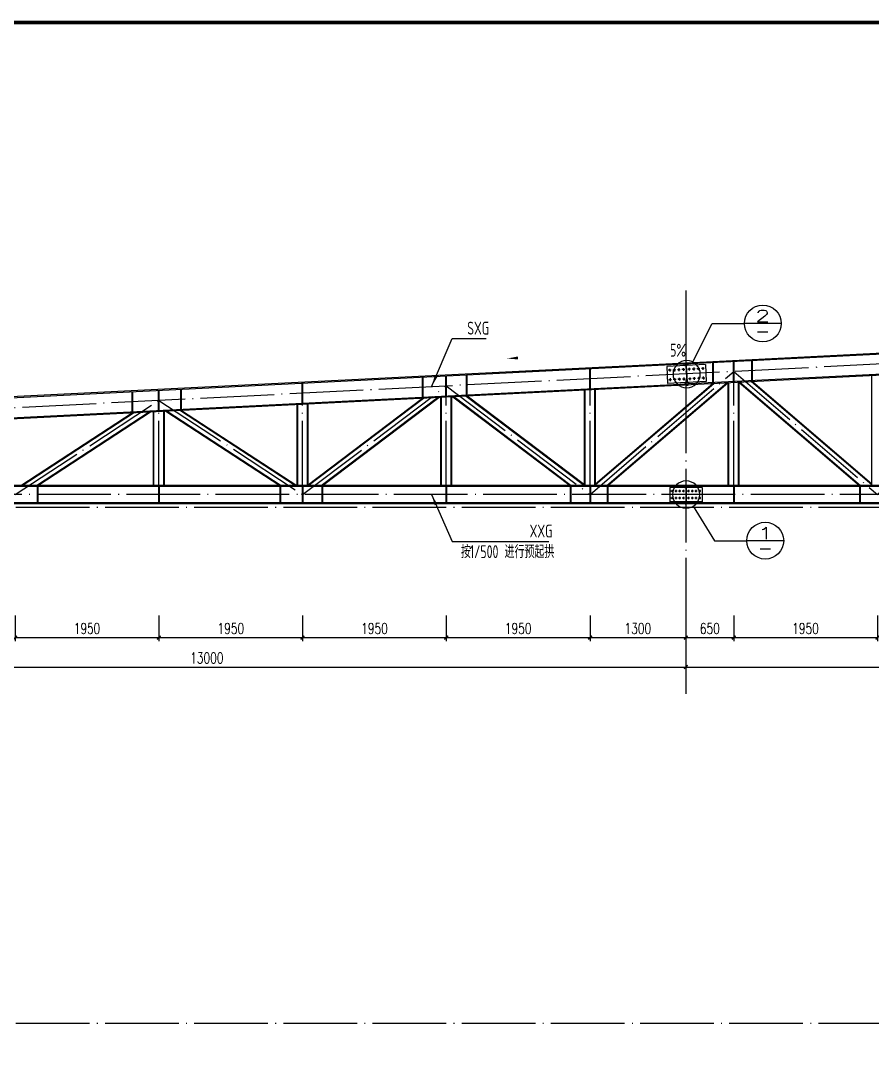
# Model space of a CAD drawing. Extents: x 712773 to 1022356, y -298958 to 209542.
# Drawn here: x 726333 to 737886, y -250521 to -236433 of the extents above; entities that cross this region are included whole.
import ezdxf
from ezdxf.enums import TextEntityAlignment as Align

# ---------------------------------------------------------------- set-up
doc = ezdxf.new("R2010")
doc.units = 0
doc.header["$LTSCALE"] = 500
doc.header["$MEASUREMENT"] = 0
doc.linetypes.add('DOTE', pattern=[2.42, 2, -0.2, 0.02, -0.2])
doc.layers.get('0').update_dxf_attribs({"linetype": 'CONTINUOUS'})
doc.layers.get('DEFPOINTS').update_dxf_attribs({"linetype": 'CONTINUOUS'})
for name, color, linetype in [('AXIS', 3, 'CONTINUOUS'), ('DIM_IDEN', 6, 'CONTINUOUS'), ('DIM_LEAD', 3, 'CONTINUOUS'), ('DIM_SYMB', 3, 'CONTINUOUS'), ('DOTE', 1, 'DOTE'), ('PUB_DIM', 3, 'CONTINUOUS'), ('PUB_TEXT', 7, 'CONTINUOUS'), ('T-TK', 157, 'CONTINUOUS'), ('加劲板', 6, 'CONTINUOUS'), ('照明平面标注层', 111, 'CONTINUOUS'), ('钢架', 7, 'CONTINUOUS')]:
    doc.layers.add(name, color=color, linetype=linetype)
doc.styles.add('_TCH_DIM_T3', font='SIMPLEX', dxfattribs={"width": 0.705882, "bigfont": 'GBCBIG'})
doc.styles.add('_TCH_LABEL', font='COMPLEX', dxfattribs={"bigfont": 'GBCBIG'})
doc.styles.add('TSSD_Rein', font='tssdeng.shx', dxfattribs={"width": 0.7, "bigfont": 'hztxt.shx'})
doc.dimstyles.new('_TCH_ARCH&&50', dxfattribs={"dimtxt": 148.75, "dimasz": 50, "dimexe": 50, "dimexo": 100, "dimgap": 50, "dimtad": 1, "dimdec": 0, "dimzin": 0, "dimdsep": 46, "dimtxsty": '_TCH_DIM_T3', "dimblk": 'ARCHTICK', "dimcen": 0.09, "dimclrt": 7, "dimazin": 2, "dimtfac": 1, "dimtdec": 0, "dimtix": 1, "dimtmove": 2, "dimatfit": 3, "dimfxl": 0, "dimtolj": 1, "dimtzin": 0, "dimarcsym": 0})

# ---------------------------------------------------------------- blocks, each defined once
blk = doc.blocks.new('sbghregsbghsegb')
at = {"layer": 'T-TK', "const_width": 100}
blk.add_lwpolyline([(16300, -83100), (117900, -83100), (117900, -25700), (16300, -25700)], close=True, dxfattribs=at)
blk = doc.blocks.new('ewshbgehbgesghb')
at = {"extrusion": (-6.23199e-18, 1.22306e-16, -1)}
h = blk.add_hatch(color=2, dxfattribs=at)
h.paths.add_polyline_path([(-2059319, -2179829), (-2059319, -2179820), (-2059307, -2179829)])
h.paths.add_polyline_path([(-2059307, -2179829), (-2059320, -2179837), (-2059319, -2179829)])
h.paths.add_polyline_path([(-2059320, -2179837), (-2059331, -2179828), (-2059319, -2179829)])
h.paths.add_polyline_path([(-2059331, -2179828), (-2059319, -2179820), (-2059319, -2179829)])
h = blk.add_hatch(color=2, dxfattribs=at)
h.paths.add_polyline_path([(-2059381, -2179826), (-2059380, -2179817), (-2059368, -2179826)])
h.paths.add_polyline_path([(-2059368, -2179826), (-2059381, -2179834), (-2059381, -2179826)])
h.paths.add_polyline_path([(-2059381, -2179834), (-2059393, -2179825), (-2059381, -2179826)])
h.paths.add_polyline_path([(-2059393, -2179825), (-2059380, -2179817), (-2059381, -2179826)])
h = blk.add_hatch(color=2, dxfattribs=at)
h.paths.add_polyline_path([(-2059442, -2179823), (-2059442, -2179814), (-2059430, -2179823)])
h.paths.add_polyline_path([(-2059430, -2179823), (-2059442, -2179831), (-2059442, -2179823)])
h.paths.add_polyline_path([(-2059442, -2179831), (-2059454, -2179822), (-2059442, -2179823)])
h.paths.add_polyline_path([(-2059454, -2179822), (-2059442, -2179814), (-2059442, -2179823)])
h = blk.add_hatch(color=2, dxfattribs=at)
h.paths.add_polyline_path([(-2059503, -2179819), (-2059503, -2179811), (-2059491, -2179820)])
h.paths.add_polyline_path([(-2059491, -2179820), (-2059504, -2179828), (-2059503, -2179819)])
h.paths.add_polyline_path([(-2059504, -2179828), (-2059516, -2179819), (-2059503, -2179819)])
h.paths.add_polyline_path([(-2059516, -2179819), (-2059503, -2179811), (-2059503, -2179819)])
h = blk.add_hatch(color=2, dxfattribs=at)
h.paths.add_polyline_path([(-2059584, -2179815), (-2059584, -2179807), (-2059572, -2179816)])
h.paths.add_polyline_path([(-2059572, -2179816), (-2059585, -2179824), (-2059584, -2179815)])
h.paths.add_polyline_path([(-2059585, -2179824), (-2059596, -2179815), (-2059584, -2179815)])
h.paths.add_polyline_path([(-2059596, -2179815), (-2059584, -2179807), (-2059584, -2179815)])
h = blk.add_hatch(color=2, dxfattribs=at)
h.paths.add_polyline_path([(-2059646, -2179812), (-2059645, -2179804), (-2059633, -2179813)])
h.paths.add_polyline_path([(-2059633, -2179813), (-2059646, -2179821), (-2059646, -2179812)])
h.paths.add_polyline_path([(-2059646, -2179821), (-2059658, -2179812), (-2059646, -2179812)])
h.paths.add_polyline_path([(-2059658, -2179812), (-2059645, -2179804), (-2059646, -2179812)])
h = blk.add_hatch(color=2, dxfattribs=at)
h.paths.add_polyline_path([(-2059707, -2179809), (-2059707, -2179801), (-2059695, -2179810)])
h.paths.add_polyline_path([(-2059695, -2179810), (-2059707, -2179818), (-2059707, -2179809)])
h.paths.add_polyline_path([(-2059707, -2179818), (-2059719, -2179808), (-2059707, -2179809)])
h.paths.add_polyline_path([(-2059719, -2179808), (-2059707, -2179801), (-2059707, -2179809)])
h = blk.add_hatch(color=2, dxfattribs=at)
h.paths.add_polyline_path([(-2059769, -2179806), (-2059768, -2179797), (-2059756, -2179807)])
h.paths.add_polyline_path([(-2059756, -2179807), (-2059769, -2179814), (-2059769, -2179806)])
h.paths.add_polyline_path([(-2059769, -2179814), (-2059781, -2179805), (-2059769, -2179806)])
h.paths.add_polyline_path([(-2059781, -2179805), (-2059768, -2179797), (-2059769, -2179806)])
h = blk.add_hatch(color=2, dxfattribs=at)
h.paths.add_polyline_path([(-2059326, -2179959), (-2059325, -2179950), (-2059313, -2179959)])
h.paths.add_polyline_path([(-2059313, -2179959), (-2059326, -2179967), (-2059326, -2179959)])
h.paths.add_polyline_path([(-2059326, -2179967), (-2059338, -2179958), (-2059326, -2179959)])
h.paths.add_polyline_path([(-2059338, -2179958), (-2059325, -2179950), (-2059326, -2179959)])
h = blk.add_hatch(color=2, dxfattribs=at)
h.paths.add_polyline_path([(-2059387, -2179955), (-2059387, -2179947), (-2059375, -2179956)])
h.paths.add_polyline_path([(-2059375, -2179956), (-2059388, -2179964), (-2059387, -2179955)])
h.paths.add_polyline_path([(-2059388, -2179964), (-2059399, -2179955), (-2059387, -2179955)])
h.paths.add_polyline_path([(-2059399, -2179955), (-2059387, -2179947), (-2059387, -2179955)])
h = blk.add_hatch(color=2, dxfattribs=at)
h.paths.add_polyline_path([(-2059449, -2179952), (-2059448, -2179944), (-2059436, -2179953)])
h.paths.add_polyline_path([(-2059436, -2179953), (-2059449, -2179961), (-2059449, -2179952)])
h.paths.add_polyline_path([(-2059449, -2179961), (-2059461, -2179952), (-2059449, -2179952)])
h.paths.add_polyline_path([(-2059461, -2179952), (-2059448, -2179944), (-2059449, -2179952)])
h = blk.add_hatch(color=2, dxfattribs=at)
h.paths.add_polyline_path([(-2059510, -2179949), (-2059510, -2179941), (-2059498, -2179950)])
h.paths.add_polyline_path([(-2059498, -2179950), (-2059511, -2179958), (-2059510, -2179949)])
h.paths.add_polyline_path([(-2059511, -2179958), (-2059522, -2179948), (-2059510, -2179949)])
h.paths.add_polyline_path([(-2059522, -2179948), (-2059510, -2179941), (-2059510, -2179949)])
h = blk.add_hatch(color=2, dxfattribs=at)
h.paths.add_polyline_path([(-2059591, -2179945), (-2059590, -2179937), (-2059578, -2179946)])
h.paths.add_polyline_path([(-2059578, -2179946), (-2059591, -2179953), (-2059591, -2179945)])
h.paths.add_polyline_path([(-2059591, -2179953), (-2059603, -2179944), (-2059591, -2179945)])
h.paths.add_polyline_path([(-2059603, -2179944), (-2059590, -2179937), (-2059591, -2179945)])
h = blk.add_hatch(color=2, dxfattribs=at)
h.paths.add_polyline_path([(-2059652, -2179942), (-2059652, -2179933), (-2059640, -2179943)])
h.paths.add_polyline_path([(-2059640, -2179943), (-2059653, -2179950), (-2059652, -2179942)])
h.paths.add_polyline_path([(-2059653, -2179950), (-2059664, -2179941), (-2059652, -2179942)])
h.paths.add_polyline_path([(-2059664, -2179941), (-2059652, -2179933), (-2059652, -2179942)])
h = blk.add_hatch(color=2, dxfattribs=at)
h.paths.add_polyline_path([(-2059714, -2179939), (-2059713, -2179930), (-2059701, -2179939)])
h.paths.add_polyline_path([(-2059701, -2179939), (-2059714, -2179947), (-2059714, -2179939)])
h.paths.add_polyline_path([(-2059714, -2179947), (-2059726, -2179938), (-2059714, -2179939)])
h.paths.add_polyline_path([(-2059726, -2179938), (-2059713, -2179930), (-2059714, -2179939)])
h = blk.add_hatch(color=2, dxfattribs=at)
h.paths.add_polyline_path([(-2059775, -2179936), (-2059775, -2179927), (-2059763, -2179936)])
h.paths.add_polyline_path([(-2059763, -2179936), (-2059776, -2179944), (-2059775, -2179936)])
h.paths.add_polyline_path([(-2059776, -2179944), (-2059787, -2179935), (-2059775, -2179936)])
h.paths.add_polyline_path([(-2059787, -2179935), (-2059775, -2179927), (-2059775, -2179936)])
at = {"color": 2, "extrusion": (-6.23199e-18, 1.22306e-16, -1)}
for p, q in [((2059804, -2179754), (2059278, -2179780)), ((2059278, -2179780), (2059290, -2180011)), ((2059338, -2179828), (2059300, -2179830)), ((2059318, -2179810), (2059320, -2179848)), ((2059400, -2179825), (2059361, -2179827)), ((2059380, -2179806), (2059382, -2179845)), ((2059461, -2179822), (2059423, -2179824)), ((2059441, -2179803), (2059443, -2179842)), ((2059523, -2179818), (2059484, -2179820)), ((2059502, -2179800), (2059504, -2179839)), ((2059538, -2179733), (2059538, -2179747)), ((2059540, -2179772), (2059551, -2179993)), ((2059542, -2179746), (2059542, -2179747)), ((2059543, -2179771), (2059555, -2179993)), ((2059603, -2179814), (2059565, -2179816)), ((2059583, -2179796), (2059585, -2179835)), ((2059665, -2179811), (2059626, -2179813)), ((2059645, -2179793), (2059647, -2179831)), ((2059726, -2179808), (2059688, -2179810)), ((2059706, -2179790), (2059708, -2179828)), ((2059788, -2179805), (2059749, -2179807)), ((2059768, -2179787), (2059769, -2179825)), ((2059804, -2179754), (2059816, -2179984)), ((2059816, -2179984), (2059290, -2180011)), ((2059345, -2179958), (2059306, -2179959)), ((2059325, -2179939), (2059327, -2179978)), ((2059406, -2179954), (2059368, -2179956)), ((2059386, -2179936), (2059388, -2179975)), ((2059468, -2179951), (2059429, -2179953)), ((2059448, -2179933), (2059450, -2179971)), ((2059529, -2179948), (2059491, -2179950)), ((2059509, -2179930), (2059511, -2179968)), ((2059610, -2179944), (2059572, -2179946)), ((2059590, -2179926), (2059592, -2179964)), ((2059671, -2179941), (2059633, -2179943)), ((2059651, -2179923), (2059653, -2179961)), ((2059733, -2179938), (2059694, -2179940)), ((2059713, -2179920), (2059715, -2179958)), ((2059794, -2179935), (2059756, -2179937)), ((2059774, -2179916), (2059776, -2179955)), ((2059552, -2180017), (2059553, -2180032)), ((2059557, -2180030), (2059557, -2180032))]:
    blk.add_line(p, q, dxfattribs=at)
at = {"color": 2, "extrusion": (-6.23199e-18, 1.22306e-16, -1), "elevation": 0}
for points in [[(-2059331, -2179828), (-2059320, -2179837), (-2059307, -2179829), (-2059319, -2179820), (-2059331, -2179828)], [(-2059393, -2179825), (-2059381, -2179834), (-2059368, -2179826), (-2059380, -2179817), (-2059393, -2179825)], [(-2059454, -2179822), (-2059442, -2179831), (-2059430, -2179823), (-2059442, -2179814), (-2059454, -2179822)], [(-2059516, -2179819), (-2059504, -2179828), (-2059491, -2179820), (-2059503, -2179811), (-2059516, -2179819)], [(-2059596, -2179815), (-2059585, -2179824), (-2059572, -2179816), (-2059584, -2179807), (-2059596, -2179815)], [(-2059658, -2179812), (-2059646, -2179821), (-2059633, -2179813), (-2059645, -2179804), (-2059658, -2179812)], [(-2059719, -2179808), (-2059707, -2179818), (-2059695, -2179810), (-2059707, -2179801), (-2059719, -2179808)], [(-2059781, -2179805), (-2059769, -2179814), (-2059756, -2179807), (-2059768, -2179797), (-2059781, -2179805)], [(-2059338, -2179958), (-2059326, -2179967), (-2059313, -2179959), (-2059325, -2179950), (-2059338, -2179958)], [(-2059399, -2179955), (-2059388, -2179964), (-2059375, -2179956), (-2059387, -2179947), (-2059399, -2179955)], [(-2059461, -2179952), (-2059449, -2179961), (-2059436, -2179953), (-2059448, -2179944), (-2059461, -2179952)], [(-2059522, -2179948), (-2059511, -2179958), (-2059498, -2179950), (-2059510, -2179941), (-2059522, -2179948)], [(-2059603, -2179944), (-2059591, -2179953), (-2059578, -2179946), (-2059590, -2179937), (-2059603, -2179944)], [(-2059664, -2179941), (-2059653, -2179950), (-2059640, -2179943), (-2059652, -2179933), (-2059664, -2179941)], [(-2059726, -2179938), (-2059714, -2179947), (-2059701, -2179939), (-2059713, -2179930), (-2059726, -2179938)], [(-2059787, -2179935), (-2059776, -2179944), (-2059763, -2179936), (-2059775, -2179927), (-2059787, -2179935)]]:
    blk.add_lwpolyline(points, dxfattribs=at)
for points in [[(-2059527, -2179748), (-2059550, -2179747), (-2059550, -2179750), (-2059527, -2179751)], [(-2059541, -2180033), (-2059564, -2180032), (-2059565, -2180035), (-2059541, -2180036)]]:
    blk.add_lwpolyline(points, close=True, dxfattribs=at)
at = {"color": 2, "extrusion": (-6.23199e-18, 1.22306e-16, -1)}
for centre, start, end in [((-2059538, -2179745), 267.0831, 351.3439), ((-2059538, -2179745), 182.8222, 258.8699), ((-2059552, -2180020), 2.8222, 87.0831), ((-2059552, -2180020), 95.2963, 171.3439)]:
    blk.add_arc(centre, 26.9, start, end, dxfattribs=at)
at = {"layer": '钢架', "color": 2, "ltscale": 0.13, "extrusion": (-6.23199e-18, 1.22306e-16, -1)}
for p, q in [((2059542, -2179746), (2059552, -2179732)), ((2059557, -2180030), (2059569, -2180016))]:
    blk.add_line(p, q, dxfattribs=at)
blk = doc.blocks.new('esrhbghbgerhs')
h = blk.add_hatch(color=2)
h.paths.add_polyline_path([(2059352, -2181470), (2059352, -2181463), (2059341, -2181470)])
h.paths.add_polyline_path([(2059341, -2181470), (2059352, -2181477), (2059352, -2181470)])
h.paths.add_polyline_path([(2059352, -2181477), (2059362, -2181470), (2059352, -2181470)])
h.paths.add_polyline_path([(2059362, -2181470), (2059352, -2181463), (2059352, -2181470)])
h = blk.add_hatch(color=2)
h.paths.add_polyline_path([(2059403, -2181470), (2059403, -2181463), (2059393, -2181470)])
h.paths.add_polyline_path([(2059393, -2181470), (2059403, -2181477), (2059403, -2181470)])
h.paths.add_polyline_path([(2059403, -2181477), (2059413, -2181470), (2059403, -2181470)])
h.paths.add_polyline_path([(2059413, -2181470), (2059403, -2181463), (2059403, -2181470)])
h = blk.add_hatch(color=2)
h.paths.add_polyline_path([(2059454, -2181470), (2059454, -2181463), (2059444, -2181470)])
h.paths.add_polyline_path([(2059444, -2181470), (2059454, -2181477), (2059454, -2181470)])
h.paths.add_polyline_path([(2059454, -2181477), (2059464, -2181470), (2059454, -2181470)])
h.paths.add_polyline_path([(2059464, -2181470), (2059454, -2181463), (2059454, -2181470)])
h = blk.add_hatch(color=2)
h.paths.add_polyline_path([(2059506, -2181470), (2059506, -2181463), (2059495, -2181470)])
h.paths.add_polyline_path([(2059495, -2181470), (2059506, -2181477), (2059506, -2181470)])
h.paths.add_polyline_path([(2059506, -2181477), (2059516, -2181470), (2059506, -2181470)])
h.paths.add_polyline_path([(2059516, -2181470), (2059506, -2181463), (2059506, -2181470)])
h = blk.add_hatch(color=2)
h.paths.add_polyline_path([(2059573, -2181470), (2059573, -2181463), (2059563, -2181470)])
h.paths.add_polyline_path([(2059563, -2181470), (2059573, -2181477), (2059573, -2181470)])
h.paths.add_polyline_path([(2059573, -2181477), (2059583, -2181470), (2059573, -2181470)])
h.paths.add_polyline_path([(2059583, -2181470), (2059573, -2181463), (2059573, -2181470)])
h = blk.add_hatch(color=2)
h.paths.add_polyline_path([(2059624, -2181470), (2059624, -2181463), (2059614, -2181470)])
h.paths.add_polyline_path([(2059614, -2181470), (2059624, -2181477), (2059624, -2181470)])
h.paths.add_polyline_path([(2059624, -2181477), (2059634, -2181470), (2059624, -2181470)])
h.paths.add_polyline_path([(2059634, -2181470), (2059624, -2181463), (2059624, -2181470)])
h = blk.add_hatch(color=2)
h.paths.add_polyline_path([(2059675, -2181470), (2059675, -2181463), (2059665, -2181470)])
h.paths.add_polyline_path([(2059665, -2181470), (2059675, -2181477), (2059675, -2181470)])
h.paths.add_polyline_path([(2059675, -2181477), (2059686, -2181470), (2059675, -2181470)])
h.paths.add_polyline_path([(2059686, -2181470), (2059675, -2181463), (2059675, -2181470)])
h = blk.add_hatch(color=2)
h.paths.add_polyline_path([(2059727, -2181470), (2059727, -2181463), (2059716, -2181470)])
h.paths.add_polyline_path([(2059716, -2181470), (2059727, -2181477), (2059727, -2181470)])
h.paths.add_polyline_path([(2059727, -2181477), (2059737, -2181470), (2059727, -2181470)])
h.paths.add_polyline_path([(2059737, -2181470), (2059727, -2181463), (2059727, -2181470)])
h = blk.add_hatch(color=2)
h.paths.add_polyline_path([(2059352, -2181563), (2059352, -2181556), (2059341, -2181563)])
h.paths.add_polyline_path([(2059341, -2181563), (2059352, -2181570), (2059352, -2181563)])
h.paths.add_polyline_path([(2059352, -2181570), (2059362, -2181563), (2059352, -2181563)])
h.paths.add_polyline_path([(2059362, -2181563), (2059352, -2181556), (2059352, -2181563)])
h = blk.add_hatch(color=2)
h.paths.add_polyline_path([(2059403, -2181563), (2059403, -2181556), (2059393, -2181563)])
h.paths.add_polyline_path([(2059393, -2181563), (2059403, -2181570), (2059403, -2181563)])
h.paths.add_polyline_path([(2059403, -2181570), (2059413, -2181563), (2059403, -2181563)])
h.paths.add_polyline_path([(2059413, -2181563), (2059403, -2181556), (2059403, -2181563)])
h = blk.add_hatch(color=2)
h.paths.add_polyline_path([(2059454, -2181563), (2059454, -2181556), (2059444, -2181563)])
h.paths.add_polyline_path([(2059444, -2181563), (2059454, -2181570), (2059454, -2181563)])
h.paths.add_polyline_path([(2059454, -2181570), (2059464, -2181563), (2059454, -2181563)])
h.paths.add_polyline_path([(2059464, -2181563), (2059454, -2181556), (2059454, -2181563)])
h = blk.add_hatch(color=2)
h.paths.add_polyline_path([(2059506, -2181563), (2059506, -2181556), (2059495, -2181563)])
h.paths.add_polyline_path([(2059495, -2181563), (2059506, -2181570), (2059506, -2181563)])
h.paths.add_polyline_path([(2059506, -2181570), (2059516, -2181563), (2059506, -2181563)])
h.paths.add_polyline_path([(2059516, -2181563), (2059506, -2181556), (2059506, -2181563)])
h = blk.add_hatch(color=2)
h.paths.add_polyline_path([(2059573, -2181563), (2059573, -2181556), (2059563, -2181563)])
h.paths.add_polyline_path([(2059563, -2181563), (2059573, -2181570), (2059573, -2181563)])
h.paths.add_polyline_path([(2059573, -2181570), (2059583, -2181563), (2059573, -2181563)])
h.paths.add_polyline_path([(2059583, -2181563), (2059573, -2181556), (2059573, -2181563)])
h = blk.add_hatch(color=2)
h.paths.add_polyline_path([(2059624, -2181563), (2059624, -2181556), (2059614, -2181563)])
h.paths.add_polyline_path([(2059614, -2181563), (2059624, -2181570), (2059624, -2181563)])
h.paths.add_polyline_path([(2059624, -2181570), (2059634, -2181563), (2059624, -2181563)])
h.paths.add_polyline_path([(2059634, -2181563), (2059624, -2181556), (2059624, -2181563)])
h = blk.add_hatch(color=2)
h.paths.add_polyline_path([(2059675, -2181563), (2059675, -2181556), (2059665, -2181563)])
h.paths.add_polyline_path([(2059665, -2181563), (2059675, -2181570), (2059675, -2181563)])
h.paths.add_polyline_path([(2059675, -2181570), (2059686, -2181563), (2059675, -2181563)])
h.paths.add_polyline_path([(2059686, -2181563), (2059675, -2181556), (2059675, -2181563)])
h = blk.add_hatch(color=2)
h.paths.add_polyline_path([(2059727, -2181563), (2059727, -2181556), (2059716, -2181563)])
h.paths.add_polyline_path([(2059716, -2181563), (2059727, -2181570), (2059727, -2181563)])
h.paths.add_polyline_path([(2059727, -2181570), (2059737, -2181563), (2059727, -2181563)])
h.paths.add_polyline_path([(2059737, -2181563), (2059727, -2181556), (2059727, -2181563)])
at = {"color": 2}
for p, q in [((2059538, -2181392), (2059538, -2181406)), ((2059759, -2181420), (2059320, -2181420)), ((2059320, -2181420), (2059320, -2181613)), ((2059368, -2181470), (2059336, -2181470)), ((2059352, -2181454), (2059352, -2181486)), ((2059419, -2181470), (2059387, -2181470)), ((2059403, -2181454), (2059403, -2181486)), ((2059470, -2181470), (2059438, -2181470)), ((2059454, -2181454), (2059454, -2181486)), ((2059522, -2181470), (2059489, -2181470)), ((2059506, -2181454), (2059506, -2181486)), ((2059538, -2181424), (2059538, -2181609)), ((2059541, -2181404), (2059541, -2181406)), ((2059541, -2181424), (2059541, -2181609)), ((2059589, -2181470), (2059557, -2181470)), ((2059573, -2181454), (2059573, -2181486)), ((2059640, -2181470), (2059608, -2181470)), ((2059624, -2181454), (2059624, -2181486)), ((2059691, -2181470), (2059659, -2181470)), ((2059675, -2181454), (2059675, -2181486)), ((2059743, -2181470), (2059711, -2181470)), ((2059727, -2181454), (2059727, -2181486)), ((2059759, -2181420), (2059759, -2181613)), ((2059759, -2181613), (2059320, -2181613)), ((2059368, -2181563), (2059336, -2181563)), ((2059352, -2181547), (2059352, -2181579)), ((2059419, -2181563), (2059387, -2181563)), ((2059403, -2181547), (2059403, -2181579)), ((2059470, -2181563), (2059438, -2181563)), ((2059454, -2181547), (2059454, -2181579)), ((2059522, -2181563), (2059489, -2181563)), ((2059506, -2181547), (2059506, -2181579)), ((2059538, -2181628), (2059538, -2181642)), ((2059541, -2181640), (2059541, -2181642)), ((2059589, -2181563), (2059557, -2181563)), ((2059573, -2181547), (2059573, -2181579)), ((2059640, -2181563), (2059608, -2181563)), ((2059624, -2181547), (2059624, -2181579)), ((2059691, -2181563), (2059659, -2181563)), ((2059675, -2181547), (2059675, -2181579)), ((2059743, -2181563), (2059711, -2181563)), ((2059727, -2181547), (2059727, -2181579))]:
    blk.add_line(p, q, dxfattribs=at)
for points in [[(2059362, -2181470), (2059352, -2181477), (2059341, -2181470), (2059352, -2181463), (2059362, -2181470)], [(2059413, -2181470), (2059403, -2181477), (2059393, -2181470), (2059403, -2181463), (2059413, -2181470)], [(2059464, -2181470), (2059454, -2181477), (2059444, -2181470), (2059454, -2181463), (2059464, -2181470)], [(2059516, -2181470), (2059506, -2181477), (2059495, -2181470), (2059506, -2181463), (2059516, -2181470)], [(2059583, -2181470), (2059573, -2181477), (2059563, -2181470), (2059573, -2181463), (2059583, -2181470)], [(2059634, -2181470), (2059624, -2181477), (2059614, -2181470), (2059624, -2181463), (2059634, -2181470)], [(2059686, -2181470), (2059675, -2181477), (2059665, -2181470), (2059675, -2181463), (2059686, -2181470)], [(2059737, -2181470), (2059727, -2181477), (2059716, -2181470), (2059727, -2181463), (2059737, -2181470)], [(2059362, -2181563), (2059352, -2181570), (2059341, -2181563), (2059352, -2181556), (2059362, -2181563)], [(2059413, -2181563), (2059403, -2181570), (2059393, -2181563), (2059403, -2181556), (2059413, -2181563)], [(2059464, -2181563), (2059454, -2181570), (2059444, -2181563), (2059454, -2181556), (2059464, -2181563)], [(2059516, -2181563), (2059506, -2181570), (2059495, -2181563), (2059506, -2181556), (2059516, -2181563)], [(2059583, -2181563), (2059573, -2181570), (2059563, -2181563), (2059573, -2181556), (2059583, -2181563)], [(2059634, -2181563), (2059624, -2181570), (2059614, -2181563), (2059624, -2181556), (2059634, -2181563)], [(2059686, -2181563), (2059675, -2181570), (2059665, -2181563), (2059675, -2181556), (2059686, -2181563)], [(2059737, -2181563), (2059727, -2181570), (2059716, -2181563), (2059727, -2181556), (2059737, -2181563)]]:
    blk.add_lwpolyline(points, dxfattribs=at)
for points in [[(2059528, -2181406), (2059547, -2181406), (2059547, -2181408), (2059528, -2181408)], [(2059528, -2181642), (2059547, -2181642), (2059547, -2181644), (2059528, -2181644)]]:
    blk.add_lwpolyline(points, close=True, dxfattribs=at)
for centre, start, end in [((2059538, -2181402), 189.6051, 270), ((2059538, -2181402), 278.2132, 350.3949), ((2059538, -2181631), 90, 170.3949), ((2059538, -2181631), 9.6051, 81.7868)]:
    blk.add_arc(centre, 22.4, start, end, dxfattribs=at)
at = {"layer": '钢架', "color": 2, "ltscale": 0.13}
for p, q in [((2059541, -2181404), (2059550, -2181392)), ((2059541, -2181640), (2059553, -2181628))]:
    blk.add_line(p, q, dxfattribs=at)
blk = doc.blocks.new('_ArchTick')
at = {"color": 0, "linetype": 'ByBlock', "const_width": 0.4}
blk.add_lwpolyline([(-0.5, -0.5), (0.5, 0.5)], dxfattribs=at)
blk = doc.blocks.new('*D260')
at = {"layer": 'DEFPOINTS', "color": 0, "transparency": 16777216}
for p in [(726257, -244401), (728207, -244401), (728207, -244801)]:
    blk.add_point(p, dxfattribs=at)
at = {"layer": 'PUB_DIM', "color": 0, "lineweight": -2, "transparency": 16777216}
for p, q in [((726257, -244501), (726257, -244851)), ((728207, -244501), (728207, -244851)), ((726257, -244801), (728207, -244801))]:
    blk.add_line(p, q, dxfattribs=at)
at = {"layer": 'PUB_DIM', "color": 0, "lineweight": -2, "transparency": 16777216, "xscale": 50, "yscale": 50, "zscale": 50, "rotation": 180}
blk.add_blockref('_ArchTick', (726257, -244801), dxfattribs=at)
at = {"layer": 'PUB_DIM', "color": 0, "lineweight": -2, "transparency": 16777216, "xscale": 50, "yscale": 50, "zscale": 50}
blk.add_blockref('_ArchTick', (728207, -244801), dxfattribs=at)
at = {"layer": 'PUB_DIM', "color": 7, "transparency": 16777216, "insert": (727232, -244677), "char_height": 148.8, "attachment_point": 5, "style": '_TCH_DIM_T3'}
blk.add_mtext('\\A1;1950', dxfattribs=at)
blk = doc.blocks.new('*D261')
at = {"layer": 'DEFPOINTS', "color": 0, "transparency": 16777216}
for p in [(728207, -244401), (730157, -244401), (730157, -244801)]:
    blk.add_point(p, dxfattribs=at)
at = {"layer": 'PUB_DIM', "color": 0, "lineweight": -2, "transparency": 16777216}
for p, q in [((728207, -244501), (728207, -244851)), ((730157, -244501), (730157, -244851)), ((728207, -244801), (730157, -244801))]:
    blk.add_line(p, q, dxfattribs=at)
at = {"layer": 'PUB_DIM', "color": 0, "lineweight": -2, "transparency": 16777216, "xscale": 50, "yscale": 50, "zscale": 50, "rotation": 180}
blk.add_blockref('_ArchTick', (728207, -244801), dxfattribs=at)
at = {"layer": 'PUB_DIM', "color": 0, "lineweight": -2, "transparency": 16777216, "xscale": 50, "yscale": 50, "zscale": 50}
blk.add_blockref('_ArchTick', (730157, -244801), dxfattribs=at)
at = {"layer": 'PUB_DIM', "color": 7, "transparency": 16777216, "insert": (729182, -244677), "char_height": 148.8, "attachment_point": 5, "style": '_TCH_DIM_T3'}
blk.add_mtext('\\A1;1950', dxfattribs=at)
blk = doc.blocks.new('*D262')
at = {"layer": 'DEFPOINTS', "color": 0, "transparency": 16777216}
for p in [(730157, -244401), (732107, -244401), (732107, -244801)]:
    blk.add_point(p, dxfattribs=at)
at = {"layer": 'PUB_DIM', "color": 0, "lineweight": -2, "transparency": 16777216}
for p, q in [((730157, -244501), (730157, -244851)), ((732107, -244501), (732107, -244851)), ((730157, -244801), (732107, -244801))]:
    blk.add_line(p, q, dxfattribs=at)
at = {"layer": 'PUB_DIM', "color": 0, "lineweight": -2, "transparency": 16777216, "xscale": 50, "yscale": 50, "zscale": 50, "rotation": 180}
blk.add_blockref('_ArchTick', (730157, -244801), dxfattribs=at)
at = {"layer": 'PUB_DIM', "color": 0, "lineweight": -2, "transparency": 16777216, "xscale": 50, "yscale": 50, "zscale": 50}
blk.add_blockref('_ArchTick', (732107, -244801), dxfattribs=at)
at = {"layer": 'PUB_DIM', "color": 7, "transparency": 16777216, "insert": (731132, -244677), "char_height": 148.8, "attachment_point": 5, "style": '_TCH_DIM_T3'}
blk.add_mtext('\\A1;1950', dxfattribs=at)
blk = doc.blocks.new('*D263')
at = {"layer": 'DEFPOINTS', "color": 0, "transparency": 16777216}
for p in [(732107, -244401), (734057, -244401), (734057, -244801)]:
    blk.add_point(p, dxfattribs=at)
at = {"layer": 'PUB_DIM', "color": 0, "lineweight": -2, "transparency": 16777216}
for p, q in [((732107, -244501), (732107, -244851)), ((734057, -244501), (734057, -244851)), ((732107, -244801), (734057, -244801))]:
    blk.add_line(p, q, dxfattribs=at)
at = {"layer": 'PUB_DIM', "color": 0, "lineweight": -2, "transparency": 16777216, "xscale": 50, "yscale": 50, "zscale": 50, "rotation": 180}
blk.add_blockref('_ArchTick', (732107, -244801), dxfattribs=at)
at = {"layer": 'PUB_DIM', "color": 0, "lineweight": -2, "transparency": 16777216, "xscale": 50, "yscale": 50, "zscale": 50}
blk.add_blockref('_ArchTick', (734057, -244801), dxfattribs=at)
at = {"layer": 'PUB_DIM', "color": 7, "transparency": 16777216, "insert": (733082, -244677), "char_height": 148.8, "attachment_point": 5, "style": '_TCH_DIM_T3'}
blk.add_mtext('\\A1;1950', dxfattribs=at)
blk = doc.blocks.new('*D264')
at = {"layer": 'DEFPOINTS', "color": 0, "transparency": 16777216}
for p in [(734057, -244401), (735357, -244401), (735357, -244801)]:
    blk.add_point(p, dxfattribs=at)
at = {"layer": 'PUB_DIM', "color": 0, "lineweight": -2, "transparency": 16777216}
for p, q in [((734057, -244501), (734057, -244851)), ((735357, -244501), (735357, -244851)), ((734057, -244801), (735357, -244801))]:
    blk.add_line(p, q, dxfattribs=at)
at = {"layer": 'PUB_DIM', "color": 0, "lineweight": -2, "transparency": 16777216, "xscale": 50, "yscale": 50, "zscale": 50, "rotation": 180}
blk.add_blockref('_ArchTick', (734057, -244801), dxfattribs=at)
at = {"layer": 'PUB_DIM', "color": 0, "lineweight": -2, "transparency": 16777216, "xscale": 50, "yscale": 50, "zscale": 50}
blk.add_blockref('_ArchTick', (735357, -244801), dxfattribs=at)
at = {"layer": 'PUB_DIM', "color": 7, "transparency": 16777216, "insert": (734707, -244677), "char_height": 148.8, "attachment_point": 5, "style": '_TCH_DIM_T3'}
blk.add_mtext('\\A1;1300', dxfattribs=at)
blk = doc.blocks.new('*D265')
at = {"layer": 'DEFPOINTS', "color": 0, "transparency": 16777216}
for p in [(735357, -244401), (736007, -244401), (736007, -244801)]:
    blk.add_point(p, dxfattribs=at)
at = {"layer": 'PUB_DIM', "color": 0, "lineweight": -2, "transparency": 16777216}
for p, q in [((735357, -244501), (735357, -244851)), ((736007, -244501), (736007, -244851)), ((735357, -244801), (736007, -244801))]:
    blk.add_line(p, q, dxfattribs=at)
at = {"layer": 'PUB_DIM', "color": 0, "lineweight": -2, "transparency": 16777216, "xscale": 50, "yscale": 50, "zscale": 50, "rotation": 180}
blk.add_blockref('_ArchTick', (735357, -244801), dxfattribs=at)
at = {"layer": 'PUB_DIM', "color": 0, "lineweight": -2, "transparency": 16777216, "xscale": 50, "yscale": 50, "zscale": 50}
blk.add_blockref('_ArchTick', (736007, -244801), dxfattribs=at)
at = {"layer": 'PUB_DIM', "color": 7, "transparency": 16777216, "insert": (735682, -244677), "char_height": 148.8, "attachment_point": 5, "style": '_TCH_DIM_T3'}
blk.add_mtext('\\A1;650', dxfattribs=at)
blk = doc.blocks.new('*D266')
at = {"layer": 'DEFPOINTS', "color": 0, "transparency": 16777216}
for p in [(736007, -244401), (737957, -244401), (737957, -244801)]:
    blk.add_point(p, dxfattribs=at)
at = {"layer": 'PUB_DIM', "color": 0, "lineweight": -2, "transparency": 16777216}
for p, q in [((736007, -244501), (736007, -244851)), ((737957, -244501), (737957, -244851)), ((736007, -244801), (737957, -244801))]:
    blk.add_line(p, q, dxfattribs=at)
at = {"layer": 'PUB_DIM', "color": 0, "lineweight": -2, "transparency": 16777216, "xscale": 50, "yscale": 50, "zscale": 50, "rotation": 180}
blk.add_blockref('_ArchTick', (736007, -244801), dxfattribs=at)
at = {"layer": 'PUB_DIM', "color": 0, "lineweight": -2, "transparency": 16777216, "xscale": 50, "yscale": 50, "zscale": 50}
blk.add_blockref('_ArchTick', (737957, -244801), dxfattribs=at)
at = {"layer": 'PUB_DIM', "color": 7, "transparency": 16777216, "insert": (736982, -244677), "char_height": 148.8, "attachment_point": 5, "style": '_TCH_DIM_T3'}
blk.add_mtext('\\A1;1950', dxfattribs=at)
blk = doc.blocks.new('*D282')
at = {"layer": 'AXIS', "color": 0, "lineweight": -2, "transparency": 16777216}
for p, q in [((735357, -244051), (735357, -245251)), ((748357, -244051), (748357, -245251)), ((735357, -245201), (748357, -245201))]:
    blk.add_line(p, q, dxfattribs=at)
at = {"layer": 'DEFPOINTS', "color": 0, "transparency": 16777216}
for p in [(735357, -243951), (748357, -243951), (748357, -245201)]:
    blk.add_point(p, dxfattribs=at)
at = {"layer": 'AXIS', "color": 0, "lineweight": -2, "transparency": 16777216, "xscale": 50, "yscale": 50, "zscale": 50, "rotation": 180}
blk.add_blockref('_ArchTick', (735357, -245201), dxfattribs=at)
at = {"layer": 'AXIS', "color": 0, "lineweight": -2, "transparency": 16777216, "xscale": 50, "yscale": 50, "zscale": 50}
blk.add_blockref('_ArchTick', (748357, -245201), dxfattribs=at)
at = {"layer": 'AXIS', "color": 7, "transparency": 16777216, "insert": (741857, -245077), "char_height": 148.8, "attachment_point": 5, "style": '_TCH_DIM_T3'}
blk.add_mtext('\\A1;13000', dxfattribs=at)
blk = doc.blocks.new('*D283')
at = {"layer": 'AXIS', "color": 0, "lineweight": -2, "transparency": 16777216}
for p, q in [((722357, -244051), (722357, -245251)), ((735357, -244051), (735357, -245251)), ((722357, -245201), (735357, -245201))]:
    blk.add_line(p, q, dxfattribs=at)
at = {"layer": 'DEFPOINTS', "color": 0, "transparency": 16777216}
for p in [(722357, -243951), (735357, -243951), (735357, -245201)]:
    blk.add_point(p, dxfattribs=at)
at = {"layer": 'AXIS', "color": 0, "lineweight": -2, "transparency": 16777216, "xscale": 50, "yscale": 50, "zscale": 50, "rotation": 180}
blk.add_blockref('_ArchTick', (722357, -245201), dxfattribs=at)
at = {"layer": 'AXIS', "color": 0, "lineweight": -2, "transparency": 16777216, "xscale": 50, "yscale": 50, "zscale": 50}
blk.add_blockref('_ArchTick', (735357, -245201), dxfattribs=at)
at = {"layer": 'AXIS', "color": 7, "transparency": 16777216, "insert": (728857, -245077), "char_height": 148.8, "attachment_point": 5, "style": '_TCH_DIM_T3'}
blk.add_mtext('\\A1;13000', dxfattribs=at)

msp = doc.modelspace()

# ---------------------------------------------------------------- linework, layer by layer
for p, q in [((741856.7, -240760.2), (722456.8, -241739)), ((741856.7, -240745.2), (735371.4, -241075.7)), ((741856.8, -241045.6), (722456.8, -242024.4)), ((741856.8, -241030.6), (735388.5, -241360.1)), ((735356.8, -241076.4), (722456.8, -241724)), ((737881.8, -242735.4), (737881.8, -241245.9)), ((735371.3, -241361), (722456.8, -242009.4)), ((733981.8, -242735.4), (733981.8, -241442.4)), ((733990.8, -242735.4), (733990.8, -241442)), ((734122.8, -242735.4), (734122.8, -241435.3)), ((734131.8, -242735.4), (734131.8, -241434.8)), ((735931.8, -242735.4), (735931.8, -241344.1)), ((735940.8, -242735.4), (735940.8, -241343.7)), ((736072.8, -242735.4), (736072.8, -241337)), ((736081.8, -242735.4), (736081.8, -241336.6)), ((732031.8, -242735.4), (732031.8, -241540.7)), ((732040.8, -242735.4), (732040.8, -241540.2)), ((732172.8, -242735.4), (732172.8, -241533.6)), ((732181.8, -242735.4), (732181.8, -241533.1)), ((728131.8, -242735.4), (728131.8, -241737.2)), ((728140.8, -242735.4), (728140.8, -241736.7)), ((728272.8, -242735.4), (728272.8, -241730.1)), ((728281.8, -242735.4), (728281.8, -241729.6)), ((730081.8, -242735.4), (730081.8, -241638.9)), ((730090.8, -242735.4), (730090.8, -241638.5)), ((730222.8, -242735.4), (730222.8, -241631.8)), ((730231.8, -242735.4), (730231.8, -241631.4)), ((735356.8, -242735.4), (722456.8, -242735.4)), ((748356.8, -242735.4), (735368.9, -242735.4)), ((761436.8, -242749.4), (722456.8, -242749.4)), ((761436.8, -242985.4), (722456.8, -242985.4)), ((735356.8, -242971.4), (722821.8, -242971.4)), ((748356.8, -242971.4), (735372.7, -242971.4))]:
    msp.add_line(p, q)
for points in [[(736246.3, -241328.3), (737881.8, -242725.9)], [(736259.4, -241327.6), (737881.8, -242714.1)], [(734131.8, -242725.9), (735737.2, -241354)], [(734131.8, -242714.1), (735722.4, -241354.7)], [(734285.4, -242735.4), (735912.2, -241345.1)], [(734299.2, -242735.4), (735926.9, -241344.4)], [(736077.7, -241336.8), (737714.3, -242735.4)], [(736090.8, -241336.1), (737728.1, -242735.4)], [(730218.5, -242735.4), (731782.8, -241553.2)], [(730233.4, -242735.4), (731798.7, -241552.4)], [(730410.9, -242735.4), (731988.9, -241542.8)], [(730425.8, -242735.4), (732004.9, -241542)], [(732195.9, -241532.4), (733787.7, -242735.4)], [(732209.9, -241531.7), (733802.6, -242735.4)], [(732376.3, -241523.3), (733980.1, -242735.4)], [(732390.3, -241522.6), (733981.8, -242725.4)], [(726350.8, -242735.4), (727864.7, -241750.6)], [(726547, -242735.4), (728077.5, -241739.9)], [(726563.6, -242735.4), (728095.3, -241739)], [(728302.1, -241728.6), (729850, -242735.4)], [(728317.5, -241727.8), (729866.5, -242735.4)], [(728499.6, -241718.7), (730062.7, -242735.4)], [(728514.9, -241717.9), (730079.2, -242735.4)], [(726334.3, -242735.4), (727846.8, -241751.5)]]:
    msp.add_lwpolyline(points)
at = {"layer": 'DIM_IDEN', "color": 0}
for p, q in [((735451.1, -241060.5), (735712.3, -240538.6)), ((735712.3, -240538.6), (736151, -240538.6)), ((736651, -240538.6), (736151, -240538.6)), ((735457.2, -243017.8), (735746.2, -243485.7)), ((735746.2, -243485.7), (736185, -243485.7)), ((736685, -243485.7), (736185, -243485.7))]:
    msp.add_line(p, q, dxfattribs=at)
for points in [[(735553.3, -241226, 1), (735183.2, -241226, 1)], [(735545, -242860.4, 1), (735174.9, -242860.4, 1)]]:
    msp.add_lwpolyline(points, format="xyb", close=True, dxfattribs=at)
for centre in [(736401, -240538.6), (736435, -243485.7)]:
    msp.add_circle(centre, 250, dxfattribs=at)
at = {"layer": 'DIM_LEAD'}
for p, q in [((731907, -241396.8), (732187.3, -240742.4)), ((732187.3, -240742.4), (732649.9, -240742.4)), ((731906.8, -242860.4), (732187.6, -243495.3)), ((732187.6, -243495.3), (733496.8, -243495.3))]:
    msp.add_line(p, q, dxfattribs=at)
for points in [[(731907, -241396.8, 0, 40, 0), (731966, -241258.9, 0, 0, 0)], [(731906.8, -242860.4, 0, 40, 0), (731967.4, -242997.6, 0, 0, 0)]]:
    msp.add_lwpolyline(points, format="xyseb", dxfattribs=at)
at = {"layer": 'DIM_SYMB'}
msp.add_lwpolyline([(735091.5, -240904.7, 0, 0, 0), (732930.1, -241014.8, 0, 40, 0), (733079.9, -241007.2, 0, 0, 0)], format="xyseb", dxfattribs=at)
at = {"layer": 'DOTE'}
for p, q in [((735356.8, -240089.9), (735356.8, -245562.7)), ((741856.8, -240895.4), (722456.8, -241874.2)), ((734056.8, -242860.4), (734056.8, -241293.5)), ((736006.8, -242860.4), (736006.8, -241190.2)), ((732106.8, -242860.4), (732106.8, -241386.7)), ((728206.8, -242860.4), (728206.8, -241583.2)), ((730156.8, -242860.4), (730156.8, -241492.5)), ((761436.8, -242860.4), (722456.8, -242860.4)), ((762356.8, -243035.4), (721356.8, -243035.4)), ((762356.8, -250035.4), (721356.8, -250035.4))]:
    msp.add_line(p, q, dxfattribs=at)
msp.add_lwpolyline([(722531.8, -242860.4), (724306.8, -241779.7), (726256.8, -242860.4), (728206.8, -241583.2), (730156.8, -242860.4), (732106.8, -241386.7), (734056.8, -242860.4), (736006.8, -241190.2), (737956.8, -242860.4), (739906.8, -240994.9), (741856.8, -242860.4)], dxfattribs=at)
at = {"layer": '加劲板'}
for p, q in [((736250.4, -241316.2), (736250.4, -241042.7)), ((736259.4, -241315.8), (736259.4, -241042.3)), ((734052.3, -241426.9), (734052.3, -241156.2)), ((734061.3, -241426.9), (734061.3, -241155.8)), ((735722.4, -241340.1), (735722.4, -241069.3)), ((735731.4, -241339.6), (735731.4, -241068.9)), ((736002.3, -241328.6), (736002.3, -241058)), ((736011.3, -241328.6), (736011.3, -241057.5)), ((731782.8, -241538.6), (731782.8, -241267.8)), ((731791.8, -241538.2), (731791.8, -241267.4)), ((732102.3, -241524.6), (732102.3, -241253.9)), ((732111.3, -241524.6), (732111.3, -241253.5)), ((732381.3, -241508.7), (732381.3, -241237.7)), ((732390.3, -241508.2), (732390.3, -241237.2)), ((727846.8, -241736.9), (727846.8, -241466.2)), ((727855.8, -241736.5), (727855.8, -241465.7)), ((728202.3, -241720), (728202.3, -241449.4)), ((728211.3, -241720), (728211.3, -241448.9)), ((728505.9, -241703.9), (728505.9, -241433)), ((728514.9, -241703.5), (728514.9, -241432.5)), ((730152.3, -241622.3), (730152.3, -241351.7)), ((730161.3, -241622.3), (730161.3, -241351.2)), ((726554.6, -242749.4), (726554.6, -242971.4)), ((726563.6, -242749.4), (726563.6, -242971.4)), ((728202.3, -242749.4), (728202.3, -242971.4)), ((728211.3, -242749.4), (728211.3, -242971.4)), ((729850, -242749.4), (729850, -242971.4)), ((729859, -242749.4), (729859, -242971.4)), ((730152.3, -242749.4), (730152.3, -242971.4)), ((730161.3, -242749.4), (730161.3, -242971.4)), ((730416.8, -242749.4), (730416.8, -242971.4)), ((730425.8, -242749.4), (730425.8, -242971.4)), ((732102.3, -242749.4), (732102.3, -242971.4)), ((732111.3, -242749.4), (732111.3, -242971.4)), ((733787.7, -242749.4), (733787.7, -242971.4)), ((733796.7, -242749.4), (733796.7, -242971.4)), ((734052.3, -242749.4), (734052.3, -242971.4)), ((734061.3, -242749.4), (734061.3, -242971.4)), ((734290.2, -242749.4), (734290.2, -242971.4)), ((734299.2, -242749.4), (734299.2, -242971.4)), ((736002.3, -242749.4), (736002.3, -242971.4)), ((736011.3, -242749.4), (736011.3, -242971.4)), ((737714.3, -242749.4), (737714.3, -242971.4)), ((737723.3, -242749.4), (737723.3, -242971.4))]:
    msp.add_line(p, q, dxfattribs=at)

# ---------------------------------------------------------------- block references
for name in ['ewshbgehbgesghb', 'esrhbghbgerhs']:
    msp.add_blockref(name, (-1324180.8, 1938656.1))
at = {"layer": '照明平面标注层', "xscale": 0.5, "yscale": 0.5, "zscale": 0.5}
msp.add_blockref('sbghregsbghsegb', (705873, -223607.5), dxfattribs=at)

# ---------------------------------------------------------------- texts
at = {"layer": 'PUB_TEXT', "color": 0, "style": '_TCH_LABEL'}
for s, width, p, p2 in [('2', 2.34375, (736300.4, -240518.5), (736501.6, -240518.5)), ('-', 1.822917, (736300.4, -240719.8), (736501.6, -240719.8)), ('1', 3.645833, (736334.4, -243465.6), (736535.6, -243465.6)), ('-', 1.822917, (736334.4, -243666.9), (736535.6, -243666.9))]:
    msp.add_text(s, height=161, dxfattribs=dict(at, width=width)).set_placement(p, p2, align=Align.FIT)
at = {"layer": 'PUB_TEXT', "style": 'TSSD_Rein', "width": 0.7}
for s, p in [('SXG', (732390.8, -240689.9)), ('5%', (735143.9, -240989.5)), ('XXG', (733237.6, -243442.8)), ('按', (732304.1, -243722.8)), ('1/500', (732426.6, -243722.8)), ('进行预起拱', (732897.8, -243722.8))]:
    msp.add_text(s, height=175, dxfattribs=at).set_placement(p)

# ---------------------------------------------------------------- dimensions: what is measured, and where the dimension line sits
at = {"layer": 'AXIS'}
for p1, p2, picture, middle in [((722356.8, -243951.4), (735356.8, -243951.4), '*D283', (728856.8, -245077.1)), ((735356.8, -243951.4), (748356.8, -243951.4), '*D282', (741856.8, -245077.1))]:
    dim = msp.add_aligned_dim(p1=p1, p2=p2, distance=-1250, dimstyle='_TCH_ARCH&&50', dxfattribs=at)
    dim.commit()
    dim.dimension.update_dxf_attribs({"geometry": picture, "text_midpoint": middle})
at = {"layer": 'PUB_DIM'}
for p1, p2, picture, middle in [((726256.8, -244401.4), (728206.8, -244401.4), '*D260', (727231.8, -244677.1)), ((728206.8, -244401.4), (730156.8, -244401.4), '*D261', (729181.8, -244677.1)), ((730156.8, -244401.4), (732106.8, -244401.4), '*D262', (731131.8, -244677.1)), ((732106.8, -244401.4), (734056.8, -244401.4), '*D263', (733081.8, -244677.1)), ((734056.8, -244401.4), (735356.8, -244401.4), '*D264', (734706.8, -244677.1)), ((735356.8, -244401.4), (736006.8, -244401.4), '*D265', (735681.8, -244677.1)), ((736006.8, -244401.4), (737956.8, -244401.4), '*D266', (736981.8, -244677.1))]:
    dim = msp.add_aligned_dim(p1=p1, p2=p2, distance=-400, dimstyle='_TCH_ARCH&&50', dxfattribs=at)
    dim.commit()
    dim.dimension.update_dxf_attribs({"geometry": picture, "text_midpoint": middle})

doc.saveas('drawing.dxf')
